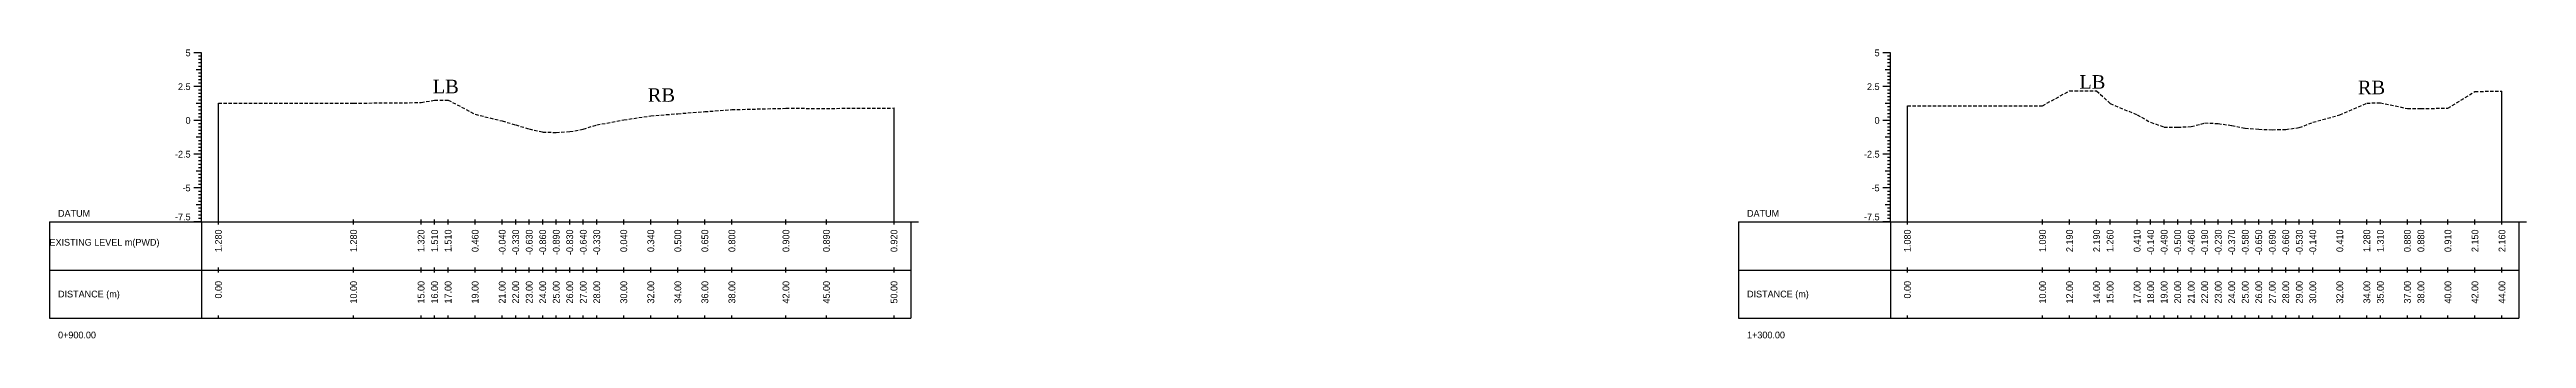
# Model space of a CAD drawing. Header units: inches. Extents: x 3247 to 4722, y -1199 to -293.
# Drawn here: x 3797.9 to 3981.2, y -858.4 to -837 of the extents above; entities that cross this region are included whole.
import ezdxf
from ezdxf.enums import TextEntityAlignment as Align

# ---------------------------------------------------------------- set-up
doc = ezdxf.new("R2010")
doc.units = ezdxf.units.IN
doc.header["$MEASUREMENT"] = 0
doc.linetypes.add('HIDDEN', pattern=[0.375, 0.25, -0.125])
doc.layers.add('CS_Drawing', color=7, linetype='Continuous')
doc.layers.add('GL', color=3, linetype='HIDDEN')
doc.styles.add('romans', font='romans.shx')

msp = doc.modelspace()

# ---------------------------------------------------------------- linework, layer by layer
at = {"layer": 'CS_Drawing'}
for p, q in [((3809.15, -837.22), (3808.59, -837.22)), ((3809.15, -837.22), (3808.76, -837.22)), ((3809.15, -837.22), (3808.93, -837.22)), ((3809.15, -837.47), (3808.93, -837.47)), ((3809.15, -837.72), (3808.93, -837.72)), ((3809.15, -849.72), (3809.15, -837.22)), ((3934.15, -837.22), (3933.59, -837.22)), ((3934.15, -837.22), (3933.76, -837.22)), ((3934.15, -837.22), (3933.93, -837.22)), ((3934.15, -837.47), (3933.93, -837.47)), ((3934.15, -837.72), (3933.93, -837.72)), ((3934.15, -849.72), (3934.15, -837.22)), ((3809.15, -838.47), (3808.76, -838.47)), ((3809.15, -837.97), (3808.93, -837.97)), ((3809.15, -838.22), (3808.93, -838.22)), ((3809.15, -838.47), (3808.93, -838.47)), ((3809.15, -838.72), (3808.93, -838.72)), ((3809.15, -838.97), (3808.93, -838.97)), ((3809.15, -839.22), (3808.93, -839.22)), ((3809.15, -839.47), (3808.93, -839.47)), ((3934.15, -838.47), (3933.76, -838.47)), ((3934.15, -837.97), (3933.93, -837.97)), ((3934.15, -838.22), (3933.93, -838.22)), ((3934.15, -838.47), (3933.93, -838.47)), ((3934.15, -838.72), (3933.93, -838.72)), ((3934.15, -838.97), (3933.93, -838.97)), ((3934.15, -839.22), (3933.93, -839.22)), ((3934.15, -839.47), (3933.93, -839.47)), ((3809.15, -839.72), (3808.59, -839.72)), ((3809.15, -839.72), (3808.76, -839.72)), ((3809.15, -840.97), (3808.76, -840.97)), ((3809.15, -839.72), (3808.93, -839.72)), ((3809.15, -839.97), (3808.93, -839.97)), ((3809.15, -840.22), (3808.93, -840.22)), ((3809.15, -840.47), (3808.93, -840.47)), ((3809.15, -840.72), (3808.93, -840.72)), ((3809.15, -840.97), (3808.93, -840.97)), ((3809.15, -841.22), (3808.93, -841.22)), ((3810.4, -849.72), (3810.4, -840.94)), ((3860.4, -849.72), (3860.4, -841.3)), ((3934.15, -839.72), (3933.59, -839.72)), ((3934.15, -839.72), (3933.76, -839.72)), ((3934.15, -840.97), (3933.76, -840.97)), ((3934.15, -839.72), (3933.93, -839.72)), ((3934.15, -839.97), (3933.93, -839.97)), ((3934.15, -840.22), (3933.93, -840.22)), ((3934.15, -840.47), (3933.93, -840.47)), ((3934.15, -840.72), (3933.93, -840.72)), ((3934.15, -840.97), (3933.93, -840.97)), ((3934.15, -841.22), (3933.93, -841.22)), ((3935.4, -849.72), (3935.4, -841.14)), ((3979.4, -849.72), (3979.4, -840.06)), ((3809.15, -842.22), (3808.59, -842.22)), ((3809.15, -842.22), (3808.76, -842.22)), ((3809.15, -841.47), (3808.93, -841.47)), ((3809.15, -841.72), (3808.93, -841.72)), ((3809.15, -841.97), (3808.93, -841.97)), ((3809.15, -842.22), (3808.93, -842.22)), ((3809.15, -842.47), (3808.93, -842.47)), ((3809.15, -842.72), (3808.93, -842.72)), ((3809.15, -842.97), (3808.93, -842.97)), ((3809.15, -843.22), (3808.93, -843.22)), ((3934.15, -842.22), (3933.59, -842.22)), ((3934.15, -842.22), (3933.76, -842.22)), ((3934.15, -841.47), (3933.93, -841.47)), ((3934.15, -841.72), (3933.93, -841.72)), ((3934.15, -841.97), (3933.93, -841.97)), ((3934.15, -842.22), (3933.93, -842.22)), ((3934.15, -842.47), (3933.93, -842.47)), ((3934.15, -842.72), (3933.93, -842.72)), ((3934.15, -842.97), (3933.93, -842.97)), ((3934.15, -843.22), (3933.93, -843.22)), ((3809.15, -844.72), (3808.59, -844.72)), ((3809.15, -843.47), (3808.76, -843.47)), ((3809.15, -844.72), (3808.76, -844.72)), ((3809.15, -843.47), (3808.93, -843.47)), ((3809.15, -843.72), (3808.93, -843.72)), ((3809.15, -843.97), (3808.93, -843.97)), ((3809.15, -844.22), (3808.93, -844.22)), ((3809.15, -844.47), (3808.93, -844.47)), ((3809.15, -844.72), (3808.93, -844.72)), ((3809.15, -844.97), (3808.93, -844.97)), ((3934.15, -844.72), (3933.59, -844.72)), ((3934.15, -843.47), (3933.76, -843.47)), ((3934.15, -844.72), (3933.76, -844.72)), ((3934.15, -843.47), (3933.93, -843.47)), ((3934.15, -843.72), (3933.93, -843.72)), ((3934.15, -843.97), (3933.93, -843.97)), ((3934.15, -844.22), (3933.93, -844.22)), ((3934.15, -844.47), (3933.93, -844.47)), ((3934.15, -844.72), (3933.93, -844.72)), ((3934.15, -844.97), (3933.93, -844.97)), ((3809.15, -845.97), (3808.76, -845.97)), ((3809.15, -845.22), (3808.93, -845.22)), ((3809.15, -845.47), (3808.93, -845.47)), ((3809.15, -845.72), (3808.93, -845.72)), ((3809.15, -845.97), (3808.93, -845.97)), ((3809.15, -846.22), (3808.93, -846.22)), ((3809.15, -846.47), (3808.93, -846.47)), ((3809.15, -846.72), (3808.93, -846.72)), ((3934.15, -845.97), (3933.76, -845.97)), ((3934.15, -845.22), (3933.93, -845.22)), ((3934.15, -845.47), (3933.93, -845.47)), ((3934.15, -845.72), (3933.93, -845.72)), ((3934.15, -845.97), (3933.93, -845.97)), ((3934.15, -846.22), (3933.93, -846.22)), ((3934.15, -846.47), (3933.93, -846.47)), ((3934.15, -846.72), (3933.93, -846.72)), ((3809.15, -847.22), (3808.59, -847.22)), ((3809.15, -847.22), (3808.76, -847.22)), ((3809.15, -848.47), (3808.76, -848.47)), ((3809.15, -846.97), (3808.93, -846.97)), ((3809.15, -847.22), (3808.93, -847.22)), ((3809.15, -847.47), (3808.93, -847.47)), ((3809.15, -847.72), (3808.93, -847.72)), ((3809.15, -847.97), (3808.93, -847.97)), ((3809.15, -848.22), (3808.93, -848.22)), ((3809.15, -848.47), (3808.93, -848.47)), ((3809.15, -848.72), (3808.93, -848.72)), ((3934.15, -847.22), (3933.59, -847.22)), ((3934.15, -847.22), (3933.76, -847.22)), ((3934.15, -848.47), (3933.76, -848.47)), ((3934.15, -846.97), (3933.93, -846.97)), ((3934.15, -847.22), (3933.93, -847.22)), ((3934.15, -847.47), (3933.93, -847.47)), ((3934.15, -847.72), (3933.93, -847.72)), ((3934.15, -847.97), (3933.93, -847.97)), ((3934.15, -848.22), (3933.93, -848.22)), ((3934.15, -848.47), (3933.93, -848.47)), ((3934.15, -848.72), (3933.93, -848.72)), ((3797.9, -849.72), (3809.15, -849.72)), ((3797.9, -849.72), (3797.9, -856.85)), ((3809.15, -849.72), (3808.59, -849.72)), ((3809.15, -849.72), (3808.76, -849.72)), ((3809.15, -848.97), (3808.93, -848.97)), ((3809.15, -849.22), (3808.93, -849.22)), ((3809.15, -849.47), (3808.93, -849.47)), ((3809.15, -849.72), (3808.93, -849.72)), ((3809.15, -849.72), (3861.65, -849.72)), ((3809.15, -849.72), (3809.15, -856.85)), ((3810.4, -849.91), (3810.4, -849.54)), ((3820.4, -849.91), (3820.4, -849.54)), ((3825.4, -849.91), (3825.4, -849.54)), ((3826.4, -849.91), (3826.4, -849.54)), ((3827.4, -849.91), (3827.4, -849.54)), ((3829.4, -849.91), (3829.4, -849.54)), ((3831.4, -849.91), (3831.4, -849.54)), ((3832.4, -849.91), (3832.4, -849.54)), ((3833.4, -849.91), (3833.4, -849.54)), ((3834.4, -849.91), (3834.4, -849.54)), ((3835.4, -849.91), (3835.4, -849.54)), ((3836.4, -849.91), (3836.4, -849.54)), ((3837.4, -849.91), (3837.4, -849.54)), ((3838.4, -849.91), (3838.4, -849.54)), ((3840.4, -849.91), (3840.4, -849.54)), ((3842.4, -849.91), (3842.4, -849.54)), ((3844.4, -849.91), (3844.4, -849.54)), ((3846.4, -849.91), (3846.4, -849.54)), ((3848.4, -849.91), (3848.4, -849.54)), ((3852.4, -849.91), (3852.4, -849.54)), ((3855.4, -849.91), (3855.4, -849.54)), ((3860.4, -849.91), (3860.4, -849.54)), ((3861.65, -849.72), (3862.21, -849.72)), ((3861.65, -849.72), (3862.04, -849.72)), ((3861.65, -849.72), (3861.88, -849.72)), ((3861.65, -849.72), (3861.65, -856.85)), ((3922.9, -849.72), (3934.15, -849.72)), ((3922.9, -849.72), (3922.9, -856.85)), ((3934.15, -849.72), (3933.59, -849.72)), ((3934.15, -849.72), (3933.76, -849.72)), ((3934.15, -848.97), (3933.93, -848.97)), ((3934.15, -849.22), (3933.93, -849.22)), ((3934.15, -849.47), (3933.93, -849.47)), ((3934.15, -849.72), (3933.93, -849.72)), ((3934.15, -849.72), (3980.65, -849.72)), ((3934.15, -849.72), (3934.15, -856.85)), ((3935.4, -849.91), (3935.4, -849.54)), ((3945.4, -849.91), (3945.4, -849.54)), ((3947.4, -849.91), (3947.4, -849.54)), ((3949.4, -849.91), (3949.4, -849.54)), ((3950.4, -849.91), (3950.4, -849.54)), ((3952.4, -849.91), (3952.4, -849.54)), ((3953.4, -849.91), (3953.4, -849.54)), ((3954.4, -849.91), (3954.4, -849.54)), ((3955.4, -849.91), (3955.4, -849.54)), ((3956.4, -849.91), (3956.4, -849.54)), ((3957.4, -849.91), (3957.4, -849.54)), ((3958.4, -849.91), (3958.4, -849.54)), ((3959.4, -849.91), (3959.4, -849.54)), ((3960.4, -849.91), (3960.4, -849.54)), ((3961.4, -849.91), (3961.4, -849.54)), ((3962.4, -849.91), (3962.4, -849.54)), ((3963.4, -849.91), (3963.4, -849.54)), ((3964.4, -849.91), (3964.4, -849.54)), ((3965.4, -849.91), (3965.4, -849.54)), ((3967.4, -849.91), (3967.4, -849.54)), ((3969.4, -849.91), (3969.4, -849.54)), ((3970.4, -849.91), (3970.4, -849.54)), ((3972.4, -849.91), (3972.4, -849.54)), ((3973.4, -849.91), (3973.4, -849.54)), ((3975.4, -849.91), (3975.4, -849.54)), ((3977.4, -849.91), (3977.4, -849.54)), ((3979.4, -849.91), (3979.4, -849.54)), ((3980.65, -849.72), (3981.21, -849.72)), ((3980.65, -849.72), (3981.04, -849.72)), ((3980.65, -849.72), (3980.88, -849.72)), ((3980.65, -849.72), (3980.65, -856.85)), ((3797.9, -853.29), (3809.15, -853.29)), ((3809.15, -853.29), (3861.65, -853.29)), ((3809.15, -853.29), (3861.65, -853.29)), ((3810.4, -853.47), (3810.4, -853.1)), ((3820.4, -853.47), (3820.4, -853.1)), ((3825.4, -853.47), (3825.4, -853.1)), ((3826.4, -853.47), (3826.4, -853.1)), ((3827.4, -853.47), (3827.4, -853.1)), ((3829.4, -853.47), (3829.4, -853.1)), ((3831.4, -853.47), (3831.4, -853.1)), ((3832.4, -853.47), (3832.4, -853.1)), ((3833.4, -853.47), (3833.4, -853.1)), ((3834.4, -853.47), (3834.4, -853.1)), ((3835.4, -853.47), (3835.4, -853.1)), ((3836.4, -853.47), (3836.4, -853.1)), ((3837.4, -853.47), (3837.4, -853.1)), ((3838.4, -853.47), (3838.4, -853.1)), ((3840.4, -853.47), (3840.4, -853.1)), ((3842.4, -853.47), (3842.4, -853.1)), ((3844.4, -853.47), (3844.4, -853.1)), ((3846.4, -853.47), (3846.4, -853.1)), ((3848.4, -853.47), (3848.4, -853.1)), ((3852.4, -853.47), (3852.4, -853.1)), ((3855.4, -853.47), (3855.4, -853.1)), ((3860.4, -853.47), (3860.4, -853.1)), ((3922.9, -853.29), (3934.15, -853.29)), ((3934.15, -853.29), (3980.65, -853.29)), ((3934.15, -853.29), (3980.65, -853.29)), ((3935.4, -853.47), (3935.4, -853.1)), ((3945.4, -853.47), (3945.4, -853.1)), ((3947.4, -853.47), (3947.4, -853.1)), ((3949.4, -853.47), (3949.4, -853.1)), ((3950.4, -853.47), (3950.4, -853.1)), ((3952.4, -853.47), (3952.4, -853.1)), ((3953.4, -853.47), (3953.4, -853.1)), ((3954.4, -853.47), (3954.4, -853.1)), ((3955.4, -853.47), (3955.4, -853.1)), ((3956.4, -853.47), (3956.4, -853.1)), ((3957.4, -853.47), (3957.4, -853.1)), ((3958.4, -853.47), (3958.4, -853.1)), ((3959.4, -853.47), (3959.4, -853.1)), ((3960.4, -853.47), (3960.4, -853.1)), ((3961.4, -853.47), (3961.4, -853.1)), ((3962.4, -853.47), (3962.4, -853.1)), ((3963.4, -853.47), (3963.4, -853.1)), ((3964.4, -853.47), (3964.4, -853.1)), ((3965.4, -853.47), (3965.4, -853.1)), ((3967.4, -853.47), (3967.4, -853.1)), ((3969.4, -853.47), (3969.4, -853.1)), ((3970.4, -853.47), (3970.4, -853.1)), ((3972.4, -853.47), (3972.4, -853.1)), ((3973.4, -853.47), (3973.4, -853.1)), ((3975.4, -853.47), (3975.4, -853.1)), ((3977.4, -853.47), (3977.4, -853.1)), ((3979.4, -853.47), (3979.4, -853.1)), ((3797.9, -856.85), (3809.15, -856.85)), ((3809.15, -856.85), (3861.65, -856.85)), ((3810.4, -856.85), (3810.4, -856.66)), ((3820.4, -856.85), (3820.4, -856.66)), ((3825.4, -856.85), (3825.4, -856.66)), ((3826.4, -856.85), (3826.4, -856.66)), ((3827.4, -856.85), (3827.4, -856.66)), ((3829.4, -856.85), (3829.4, -856.66)), ((3831.4, -856.85), (3831.4, -856.66)), ((3832.4, -856.85), (3832.4, -856.66)), ((3833.4, -856.85), (3833.4, -856.66)), ((3834.4, -856.85), (3834.4, -856.66)), ((3835.4, -856.85), (3835.4, -856.66)), ((3836.4, -856.85), (3836.4, -856.66)), ((3837.4, -856.85), (3837.4, -856.66)), ((3838.4, -856.85), (3838.4, -856.66)), ((3840.4, -856.85), (3840.4, -856.66)), ((3842.4, -856.85), (3842.4, -856.66)), ((3844.4, -856.85), (3844.4, -856.66)), ((3846.4, -856.85), (3846.4, -856.66)), ((3848.4, -856.85), (3848.4, -856.66)), ((3852.4, -856.85), (3852.4, -856.66)), ((3855.4, -856.85), (3855.4, -856.66)), ((3860.4, -856.85), (3860.4, -856.66)), ((3922.9, -856.85), (3934.15, -856.85)), ((3934.15, -856.85), (3980.65, -856.85)), ((3935.4, -856.85), (3935.4, -856.66)), ((3945.4, -856.85), (3945.4, -856.66)), ((3947.4, -856.85), (3947.4, -856.66)), ((3949.4, -856.85), (3949.4, -856.66)), ((3950.4, -856.85), (3950.4, -856.66)), ((3952.4, -856.85), (3952.4, -856.66)), ((3953.4, -856.85), (3953.4, -856.66)), ((3954.4, -856.85), (3954.4, -856.66)), ((3955.4, -856.85), (3955.4, -856.66)), ((3956.4, -856.85), (3956.4, -856.66)), ((3957.4, -856.85), (3957.4, -856.66)), ((3958.4, -856.85), (3958.4, -856.66)), ((3959.4, -856.85), (3959.4, -856.66)), ((3960.4, -856.85), (3960.4, -856.66)), ((3961.4, -856.85), (3961.4, -856.66)), ((3962.4, -856.85), (3962.4, -856.66)), ((3963.4, -856.85), (3963.4, -856.66)), ((3964.4, -856.85), (3964.4, -856.66)), ((3965.4, -856.85), (3965.4, -856.66)), ((3967.4, -856.85), (3967.4, -856.66)), ((3969.4, -856.85), (3969.4, -856.66)), ((3970.4, -856.85), (3970.4, -856.66)), ((3972.4, -856.85), (3972.4, -856.66)), ((3973.4, -856.85), (3973.4, -856.66)), ((3975.4, -856.85), (3975.4, -856.66)), ((3977.4, -856.85), (3977.4, -856.66)), ((3979.4, -856.85), (3979.4, -856.66))]:
    msp.add_line(p, q, dxfattribs=at)
at = {"layer": 'GL'}
for points in [[(3810.4, -840.94), (3820.4, -840.94), (3825.4, -840.9), (3826.4, -840.71), (3827.4, -840.71), (3829.4, -841.76), (3831.4, -842.26), (3832.4, -842.55), (3833.4, -842.85), (3834.4, -843.08), (3835.4, -843.11), (3836.4, -843.05), (3837.4, -842.86), (3838.4, -842.55), (3840.4, -842.18), (3842.4, -841.88), (3844.4, -841.72), (3846.4, -841.57), (3848.4, -841.42), (3852.4, -841.32), (3855.4, -841.33), (3860.4, -841.3)], [(3935.4, -841.14), (3945.4, -841.13), (3947.4, -840.03), (3949.4, -840.03), (3950.4, -840.96), (3952.4, -841.81), (3953.4, -842.36), (3954.4, -842.71), (3955.4, -842.72), (3956.4, -842.68), (3957.4, -842.41), (3958.4, -842.45), (3959.4, -842.59), (3960.4, -842.8), (3961.4, -842.87), (3962.4, -842.91), (3963.4, -842.88), (3964.4, -842.75), (3965.4, -842.36), (3967.4, -841.81), (3969.4, -840.94), (3970.4, -840.91), (3972.4, -841.34), (3973.4, -841.34), (3975.4, -841.31), (3977.4, -840.07), (3979.4, -840.06)]]:
    msp.add_lwpolyline(points, dxfattribs=at)

# ---------------------------------------------------------------- texts
at = {"char_height": 1, "width": 685.1065, "attachment_point": 1, "style": 'romans'}
for s, insert in [('{\\fTimes New Roman|b0|i0|c0|p18;LB}', (3826.26, -839.21)), ('{\\fTimes New Roman|b0|i0|c0|p18;LB}', (3948.12, -838.87)), ('{\\fTimes New Roman|b0|i0|c0|p18;RB}', (3968.74, -839.28)), ('{\\fTimes New Roman|b0|i0|c0|p18;RB}', (3842.18, -839.84))]:
    msp.add_mtext(s, dxfattribs=dict(at, insert=insert))
at = {"layer": 'CS_Drawing'}
for s, p in [('5', (3808.34, -837.22)), ('5', (3933.34, -837.22)), ('2.5', (3808.34, -839.72)), ('2.5', (3933.34, -839.72)), ('0', (3808.34, -842.22)), ('0', (3933.34, -842.22)), ('-2.5', (3808.34, -844.72)), ('-2.5', (3933.34, -844.72)), ('-5', (3808.34, -847.22)), ('-5', (3933.34, -847.22))]:
    msp.add_text(s, height=0.5, dxfattribs=at).set_placement(p, align=Align.MIDDLE_RIGHT)
for s, p in [('DATUM', (3798.53, -849.1)), ('DATUM', (3923.53, -849.1)), ('EXISTING LEVEL m(PWD)', (3797.9, -851.24)), ('DISTANCE (m)', (3798.53, -855.07)), ('DISTANCE (m)', (3923.53, -855.07)), ('0+900.00', (3798.53, -858.1)), ('1+300.00', (3923.53, -858.1))]:
    msp.add_text(s, height=0.5, dxfattribs=at).set_placement(p, align=Align.MIDDLE_LEFT)
for p in [(3808.34, -849.61), (3933.34, -849.61)]:
    msp.add_text('-7.5', height=0.5, dxfattribs=at).set_placement(p, align=Align.RIGHT)
for s, p in [('1.280', (3810.4, -850.29)), ('1.280', (3820.4, -850.29)), ('1.320', (3825.4, -850.29)), ('1.510', (3826.4, -850.29)), ('1.510', (3827.4, -850.29)), ('0.460', (3829.4, -850.29)), ('-0.040', (3831.4, -850.29)), ('-0.330', (3832.4, -850.29)), ('-0.630', (3833.4, -850.29)), ('-0.860', (3834.4, -850.29)), ('-0.890', (3835.4, -850.29)), ('-0.830', (3836.4, -850.29)), ('-0.640', (3837.4, -850.29)), ('-0.330', (3838.4, -850.29)), ('0.040', (3840.4, -850.29)), ('0.340', (3842.4, -850.29)), ('0.500', (3844.4, -850.29)), ('0.650', (3846.4, -850.29)), ('0.800', (3848.4, -850.29)), ('0.900', (3852.4, -850.29)), ('0.890', (3855.4, -850.29)), ('0.920', (3860.4, -850.29)), ('1.080', (3935.4, -850.29)), ('1.090', (3945.4, -850.29)), ('2.190', (3947.4, -850.29)), ('2.190', (3949.4, -850.29)), ('1.260', (3950.4, -850.29)), ('0.410', (3952.4, -850.29)), ('-0.140', (3953.4, -850.29)), ('-0.490', (3954.4, -850.29)), ('-0.500', (3955.4, -850.29)), ('-0.460', (3956.4, -850.29)), ('-0.190', (3957.4, -850.29)), ('-0.230', (3958.4, -850.29)), ('-0.370', (3959.4, -850.29)), ('-0.580', (3960.4, -850.29)), ('-0.650', (3961.4, -850.29)), ('-0.690', (3962.4, -850.29)), ('-0.660', (3963.4, -850.29)), ('-0.530', (3964.4, -850.29)), ('-0.140', (3965.4, -850.29)), ('0.410', (3967.4, -850.29)), ('1.280', (3969.4, -850.29)), ('1.310', (3970.4, -850.29)), ('0.880', (3972.4, -850.29)), ('0.880', (3973.4, -850.29)), ('0.910', (3975.4, -850.29)), ('2.150', (3977.4, -850.29)), ('2.160', (3979.4, -850.29)), ('0.00', (3810.4, -854.1)), ('10.00', (3820.4, -854.1)), ('15.00', (3825.4, -854.1)), ('16.00', (3826.4, -854.1)), ('17.00', (3827.4, -854.1)), ('19.00', (3829.4, -854.1)), ('21.00', (3831.4, -854.1)), ('22.00', (3832.4, -854.1)), ('23.00', (3833.4, -854.1)), ('24.00', (3834.4, -854.1)), ('25.00', (3835.4, -854.1)), ('26.00', (3836.4, -854.1)), ('27.00', (3837.4, -854.1)), ('28.00', (3838.4, -854.1)), ('30.00', (3840.4, -854.1)), ('32.00', (3842.4, -854.1)), ('34.00', (3844.4, -854.1)), ('36.00', (3846.4, -854.1)), ('38.00', (3848.4, -854.1)), ('42.00', (3852.4, -854.1)), ('45.00', (3855.4, -854.1)), ('50.00', (3860.4, -854.1)), ('0.00', (3935.4, -854.1)), ('10.00', (3945.4, -854.1)), ('12.00', (3947.4, -854.1)), ('14.00', (3949.4, -854.1)), ('15.00', (3950.4, -854.1)), ('17.00', (3952.4, -854.1)), ('18.00', (3953.4, -854.1)), ('19.00', (3954.4, -854.1)), ('20.00', (3955.4, -854.1)), ('21.00', (3956.4, -854.1)), ('22.00', (3957.4, -854.1)), ('23.00', (3958.4, -854.1)), ('24.00', (3959.4, -854.1)), ('25.00', (3960.4, -854.1)), ('26.00', (3961.4, -854.1)), ('27.00', (3962.4, -854.1)), ('28.00', (3963.4, -854.1)), ('29.00', (3964.4, -854.1)), ('30.00', (3965.4, -854.1)), ('32.00', (3967.4, -854.1)), ('34.00', (3969.4, -854.1)), ('35.00', (3970.4, -854.1)), ('37.00', (3972.4, -854.1)), ('38.00', (3973.4, -854.1)), ('40.00', (3975.4, -854.1)), ('42.00', (3977.4, -854.1)), ('44.00', (3979.4, -854.1))]:
    msp.add_text(s, height=0.5, rotation=90, dxfattribs=at).set_placement(p, align=Align.MIDDLE_RIGHT)

doc.saveas('drawing.dxf')
